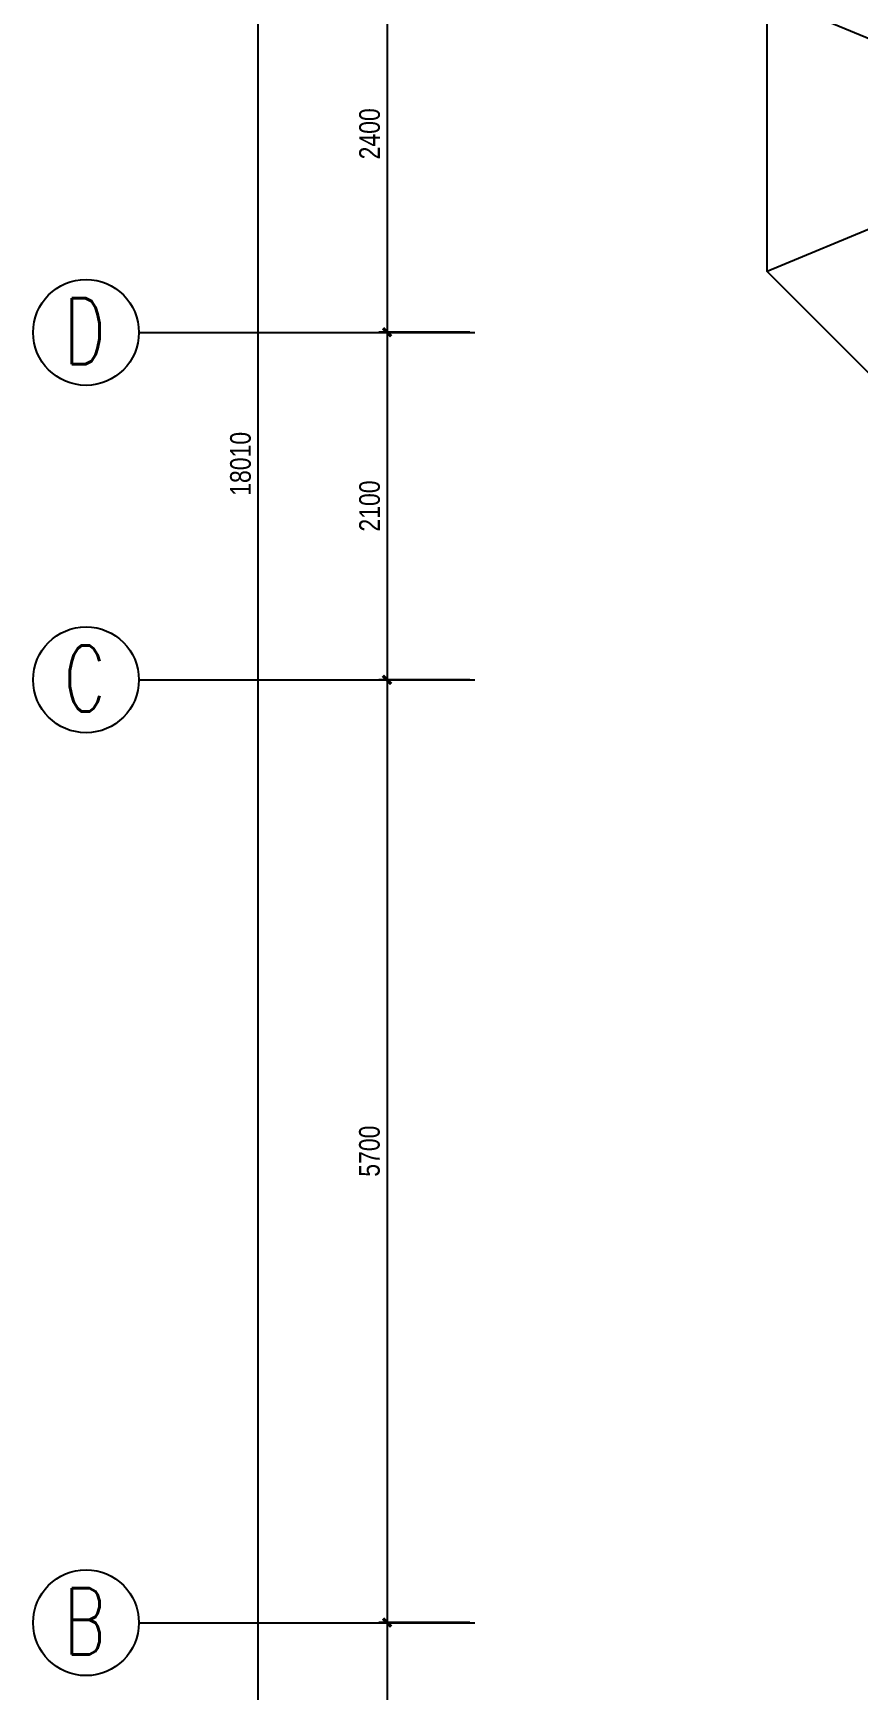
# Model space of a CAD drawing. Extents: x 160245 to 405305, y -111140 to 232735.
# Drawn here: x 160245 to 165240, y 211837 to 221858 of the extents above; entities that cross this region are included whole.
import ezdxf

# ---------------------------------------------------------------- set-up
doc = ezdxf.new("R2010")
doc.units = 0
doc.header["$LTSCALE"] = 10
doc.header["$MEASUREMENT"] = 0
doc.layers.get('Defpoints').update_dxf_attribs({"color": 229})
doc.layers.add('P-o 原建筑尺寸', color=8, linetype='Continuous')
doc.layers.add('P-Stair 楼梯（原建筑设备）', color=159, linetype='Continuous')
doc.styles.add('1', font='simplex.shx', dxfattribs={"width": 0.8, "height": 3})
doc.styles.add('PDC DIM', font='PMingLiU-ExtB.ttf', dxfattribs={"width": 0.85})
doc.dimstyles.new('PDC-A2', dxfattribs={"dimscale": 0, "dimtxt": 2.5, "dimasz": 1, "dimexe": 1, "dimexo": 1, "dimgap": 0.7, "dimtad": 1, "dimdec": 0, "dimtxsty": 'PDC DIM', "dimblk": 'ARCHTICK', "dimcen": 1, "dimdle": 1, "dimclrd": 8, "dimclre": 8, "dimclrt": 9, "dimadec": 0, "dimazin": 0, "dimtfac": 1, "dimtdec": 0, "dimtix": 1, "dimtmove": 2, "dimatfit": 3, "dimldrblk": 'PDC A2 T R', "dimfxl": 10, "dimfxlon": 1, "dimarcsym": 0})

# ---------------------------------------------------------------- blocks, each defined once
blk = doc.blocks.new('_ArchTick')
at = {"color": 0, "linetype": 'ByBlock', "const_width": 0.4}
blk.add_lwpolyline([(-0.5, -0.5), (0.5, 0.5)], dxfattribs=at)
blk = doc.blocks.new('*D1394')
at = {"layer": 'Defpoints', "color": 0}
for p in [(163066, 222449), (162386, 220049), (163066, 220049)]:
    blk.add_point(p, dxfattribs=at)
at = {"layer": 'P-o 原建筑尺寸', "color": 8, "lineweight": -2}
for p, q in [((162386, 222499), (162386, 219999)), ((162886, 222449), (162336, 222449)), ((162886, 220049), (162336, 220049))]:
    blk.add_line(p, q, dxfattribs=at)
at = {"layer": 'P-o 原建筑尺寸', "color": 8, "lineweight": -2, "xscale": 50, "yscale": 50, "zscale": 50}
for p, rotation in [((162386, 222449), 90), ((162386, 220049), 270)]:
    blk.add_blockref('_ArchTick', p, dxfattribs=dict(at, rotation=rotation))
at = {"layer": 'P-o 原建筑尺寸', "color": 9, "insert": (162281, 221249), "char_height": 125, "attachment_point": 5, "rotation": 90, "style": 'PDC DIM'}
blk.add_mtext('2400', dxfattribs=at)
blk = doc.blocks.new('PDC A2 T R')
at = {"color": 0, "linetype": 'ByBlock'}
blk.add_line((0, 0), (-2, 0), dxfattribs=at)
for points in [[(-2.15, 0.89), (-1.49, 1.35), (-0.6, 0), (0, 0)], [(-2.15, -0.89), (-1.49, -1.35), (-0.6, 0), (0, 0)]]:
    blk.add_solid(points, dxfattribs=at)
blk = doc.blocks.new('*D1395')
at = {"layer": 'Defpoints', "color": 0}
for p in [(163066, 220049), (162386, 217949), (163066, 217949)]:
    blk.add_point(p, dxfattribs=at)
at = {"layer": 'P-o 原建筑尺寸', "color": 8, "lineweight": -2}
for p, q in [((162386, 220099), (162386, 217899)), ((162886, 220049), (162336, 220049)), ((162886, 217949), (162336, 217949))]:
    blk.add_line(p, q, dxfattribs=at)
at = {"layer": 'P-o 原建筑尺寸', "color": 8, "lineweight": -2, "xscale": 50, "yscale": 50, "zscale": 50}
for p, rotation in [((162386, 220049), 90), ((162386, 217949), 270)]:
    blk.add_blockref('_ArchTick', p, dxfattribs=dict(at, rotation=rotation))
at = {"layer": 'P-o 原建筑尺寸', "color": 9, "insert": (162281, 218999), "char_height": 125, "attachment_point": 5, "rotation": 90, "style": 'PDC DIM'}
blk.add_mtext('2100', dxfattribs=at)
blk = doc.blocks.new('*D1396')
at = {"layer": 'Defpoints', "color": 0}
for p in [(163066, 217949), (162386, 212249), (163066, 212249)]:
    blk.add_point(p, dxfattribs=at)
at = {"layer": 'P-o 原建筑尺寸', "color": 8, "lineweight": -2}
for p, q in [((162386, 217999), (162386, 212199)), ((162886, 217949), (162336, 217949)), ((162886, 212249), (162336, 212249))]:
    blk.add_line(p, q, dxfattribs=at)
at = {"layer": 'P-o 原建筑尺寸', "color": 8, "lineweight": -2, "xscale": 50, "yscale": 50, "zscale": 50}
for p, rotation in [((162386, 217949), 90), ((162386, 212249), 270)]:
    blk.add_blockref('_ArchTick', p, dxfattribs=dict(at, rotation=rotation))
at = {"layer": 'P-o 原建筑尺寸', "color": 9, "insert": (162280, 215099), "char_height": 125, "attachment_point": 5, "rotation": 90, "style": 'PDC DIM'}
blk.add_mtext('5700', dxfattribs=at)
blk = doc.blocks.new('*D1397')
at = {"layer": 'Defpoints', "color": 0}
for p in [(163066, 212249), (162386, 210449), (163066, 210449)]:
    blk.add_point(p, dxfattribs=at)
at = {"layer": 'P-o 原建筑尺寸', "color": 8, "lineweight": -2}
for p, q in [((162886, 212249), (162336, 212249)), ((162386, 212299), (162386, 210399)), ((162886, 210449), (162336, 210449))]:
    blk.add_line(p, q, dxfattribs=at)
at = {"layer": 'P-o 原建筑尺寸', "color": 8, "lineweight": -2, "xscale": 50, "yscale": 50, "zscale": 50}
for p, rotation in [((162386, 212249), 90), ((162386, 210449), 270)]:
    blk.add_blockref('_ArchTick', p, dxfattribs=dict(at, rotation=rotation))
at = {"layer": 'P-o 原建筑尺寸', "color": 9, "insert": (162281, 211349), "char_height": 125, "attachment_point": 5, "rotation": 90, "style": 'PDC DIM'}
blk.add_mtext('1800', dxfattribs=at)
blk = doc.blocks.new('*D1399')
at = {"layer": 'Defpoints', "color": 0}
for p in [(162482, 228259), (161605, 210249), (162482, 210249)]:
    blk.add_point(p, dxfattribs=at)
at = {"layer": 'P-o 原建筑尺寸', "color": 8, "lineweight": -2}
for p, q in [((161605, 228309), (161605, 210199)), ((162105, 228259), (161555, 228259)), ((162105, 210249), (161555, 210249))]:
    blk.add_line(p, q, dxfattribs=at)
at = {"layer": 'P-o 原建筑尺寸', "color": 8, "lineweight": -2, "xscale": 50, "yscale": 50, "zscale": 50}
for p, rotation in [((161605, 228259), 90), ((161605, 210249), 270)]:
    blk.add_blockref('_ArchTick', p, dxfattribs=dict(at, rotation=rotation))
at = {"layer": 'P-o 原建筑尺寸', "color": 9, "insert": (161500, 219254), "char_height": 125, "attachment_point": 5, "rotation": 90, "style": 'PDC DIM'}
blk.add_mtext('18010', dxfattribs=at)

msp = doc.modelspace()

# ---------------------------------------------------------------- linework, layer by layer
at = {"layer": 'P-o 原建筑尺寸'}
for p, q in [((160885, 220048.5), (162916.4, 220048.5)), ((160885, 217948.5), (162916.4, 217948.5)), ((160885, 212248.5), (162916.4, 212248.5))]:
    msp.add_line(p, q, dxfattribs=at)
for centre in [(160565, 220048.5), (160565, 217948.5), (160565, 212248.5)]:
    msp.add_circle(centre, 320, dxfattribs=at)
at = {"layer": 'P-Stair 楼梯（原建筑设备）'}
for p, q in [((164685.5, 220416), (164685.5, 222081)), ((164685.5, 222081), (165385.5, 221791.1)), ((165385.5, 220706), (164685.5, 220416)), ((165885.5, 219216), (164685.5, 220416))]:
    msp.add_line(p, q, dxfattribs=at)

# ---------------------------------------------------------------- texts
at = {"layer": 'P-o 原建筑尺寸', "style": '1', "width": 0.7}
for s, p in [('D', (160430.6, 219856.5)), ('C', (160430.6, 217756.5)), ('B', (160430.6, 212056.5))]:
    msp.add_text(s, height=400, dxfattribs=at).set_placement(p)

# ---------------------------------------------------------------- dimensions: what is measured, and where the dimension line sits
at = {"layer": 'P-o 原建筑尺寸'}
for base, p1, p2, picture, middle in [((161604.6, 210248.5), (162482.3, 228258.5), (162482.3, 210248.5), '*D1399', (161500, 219253.5)), ((162385.7, 220048.5), (163066.4, 222448.5), (163066.4, 220048.5), '*D1394', (162281.1, 221248.5)), ((162385.7, 217948.5), (163066.4, 220048.5), (163066.4, 217948.5), '*D1395', (162281.1, 218998.5)), ((162385.7, 212248.5), (163066.4, 217948.5), (163066.4, 212248.5), '*D1396', (162279.9, 215098.5)), ((162385.7, 210448.5), (163066.4, 212248.5), (163066.4, 210448.5), '*D1397', (162281.1, 211348.5))]:
    dim = msp.add_linear_dim(base=base, p1=p1, p2=p2, angle=90, dimstyle='PDC-A2', override={"dimscale": 50}, dxfattribs=at)
    dim.commit()
    dim.dimension.update_dxf_attribs({"geometry": picture, "text_midpoint": middle})

doc.saveas('drawing.dxf')
